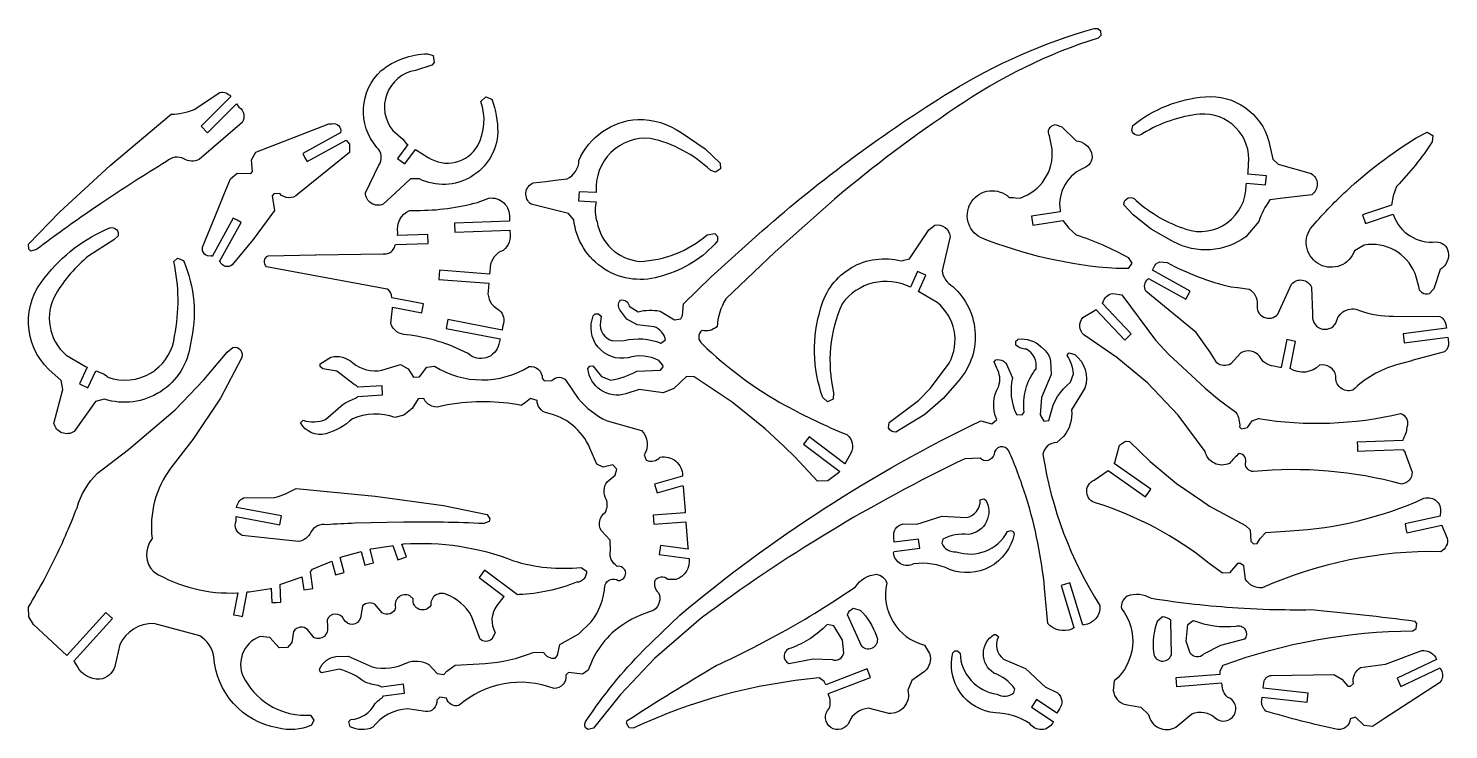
# Model space of a CAD drawing. Extents: x 0 to 239, y 0 to 118.
import ezdxf

# ---------------------------------------------------------------- set-up
doc = ezdxf.new("R2010")
doc.units = 0
doc.layers.add('DEFAULT_LAYER', color=1, linetype='CONTINUOUS')

msp = doc.modelspace()

# ---------------------------------------------------------------- linework, layer by layer
at = {"layer": 'DEFAULT_LAYER'}
for points in [[(127, 47.55), (123.82, 50.55), (118.28, 55.02), (111.89, 59.25), (110.59, 59.32), (108.49, 57.31), (106.67, 56.61), (102.66, 57.13), (100.42, 56.42, -0.223216), (96.22, 57.03, -0.223216), (94.02, 60.65), (94.33, 61.09), (94.87, 61.11), (96.33, 59.32), (97.86, 58.72, 0.09789), (102.24, 60.25), (106.23, 60.38), (106.65, 60.93), (106.64, 61.25), (105.97, 61.99, 0.197073), (100.77, 62.48, -0.276151), (95.74, 64.26, -0.276151), (94.94, 69.53), (95.25, 69.87), (95.79, 69.88), (96.24, 69.47), (96.16, 68.49, 0.395447), (98.2, 65.31), (100.14, 65.37, -0.160266), (106.31, 64.91), (107.05, 65.48, 0.276984), (105.15, 67.69), (102.33, 68.03), (100.57, 68.95), (99.56, 70.32, -0.382065), (99.5, 72.16, -0.227838), (100.47, 71.98, -0.227838), (100.94, 71.12), (102.48, 70.2, -0.11805), (106.15, 70.31), (108.57, 68.87), (109.64, 69.01), (109.95, 69.56), (110.11, 71.51), (114.72, 76.08), (123.34, 83.8, -0.042336), (155.02, 107.23, -0.068132), (179.1, 117.8), (179.75, 117.82), (180.2, 117.4), (180.22, 116.64), (179.8, 116.2, 0.07512), (155.97, 104.56, 0.028164), (135.49, 89.14), (125.5, 80.3), (117.21, 72.38, 0.125445), (115.73, 67.69, -0.236068), (113.16, 67.07, 0.226318), (112.65, 65.92, 0.226318), (113.23, 64.8, 0.065507), (127.26, 54.43, 0.027252), (137.56, 49.56, -0.373894), (138.2, 46.45), (137.38, 44.91), (137.21, 44.66), (131.19, 49.2), (130.27, 47.98), (136.36, 43.39), (136.35, 43.37), (136.14, 43.15), (134.34, 41.8), (132.62, 41.74), (128.82, 45.84), (127.1, 47.45), (127, 47.55)], [(61.62, 90.13), (59.63, 88.26, -0.247566), (57.63, 88.43, -0.247566), (56.63, 90.18), (58.91, 94.82, 0.369924), (58.57, 97.83, -0.404762), (59.3, 110.72, -0.169037), (67.07, 113.54), (68.05, 113.26), (68.21, 112.08), (67.8, 111.63), (65.03, 110.75, 0.267734), (60.23, 106.79, 0.267734), (61.25, 100.65), (62.94, 99.21), (63.51, 98.47), (63.79, 98.29), (62.05, 95.96), (63.27, 95.04), (65.08, 97.46), (67.18, 96.15, 0.206668), (71.78, 95.34, 0.206668), (75.52, 98.13, 0.207949), (76.06, 105.51), (76.89, 106.3), (77.88, 105.91, -0.084861), (78.88, 100.33, -0.25204), (74.4, 92.88, -0.25204), (65.71, 92.52), (64.2, 92.56), (61.65, 90.16), (61.62, 90.13)], [(10.57, 87.29, 0.010991), (1.35, 80.65), (0.39, 80.4), (0.05, 80.71), (0.01, 81.57), (5.2, 86.96), (13.75, 94.76), (23.99, 103.38, 0.076232), (27.85, 104.18), (32.16, 107.06, -0.274265), (34.04, 106.38), (29.03, 101.38), (30.11, 100.29), (34.96, 105.15), (35.39, 104.59, -0.407), (35.93, 102.02), (28.72, 95.79, -0.248377), (26.13, 95.9, 0.326785), (23.23, 95.46, 0.012559), (12.29, 88.47), (10.57, 87.29)], [(211.24, 89.33), (208.61, 89, 0.071915), (206.79, 85.37), (204.61, 82.81, -0.288656), (192.43, 81.97), (188.68, 84.11), (185.69, 86.49), (184.12, 88.17, -0.348144), (184.85, 89.33, -0.348144), (186.15, 88.89, 0.101967), (194.52, 84.09, 0.24276), (201.48, 85.16, 0.24276), (204.64, 91.45), (204.7, 91.83), (207.92, 91.51), (208.07, 93.03), (204.95, 93.34), (205, 93.63), (205.06, 95.03, 0.223222), (202.94, 101.13, 0.223222), (196.89, 103.4, 0.110215), (187.28, 100.16, -0.266563), (186.22, 99.86, -0.266563), (185.43, 100.64), (185.61, 101.51, -0.14882), (197.76, 106.34, -0.36093), (208.49, 98.82), (209.14, 95.82), (210.03, 94.98), (215.59, 93.44, -0.249376), (216.59, 91.7, -0.249376), (215.71, 89.88), (211.31, 89.33), (211.24, 89.33)], [(32.84, 89.85), (33.94, 92.56), (35.1, 93.47), (37.37, 93.44), (37.68, 93.77), (37.5, 95.71), (38.21, 97.03), (50.47, 101.79), (51.01, 101.81, -0.261912), (52.14, 101.48, -0.261912), (52.46, 100.34), (52.49, 100.31), (46.1, 96.77), (46.47, 96.09), (46.84, 95.43), (53.39, 99.06), (53.6, 98.76), (53.94, 98.34), (53.99, 96.94), (45.27, 89.94, -0.204447), (43.73, 89.35, -0.204447), (42.24, 90.05), (41.27, 90.01), (40.96, 89.68), (41.37, 87.21), (37.76, 82.33), (34.24, 78.1, -0.246109), (33.13, 77.82, -0.161824), (32.48, 78.23, -0.081056), (32.28, 78.57), (32.14, 78.66), (35.77, 85.21), (35.1, 85.58), (34.43, 85.95), (30.86, 79.51), (30.73, 79.59, -0.263447), (29.59, 79.91, -0.263447), (29.27, 81.05), (31.92, 87.59), (32.84, 89.85)], [(88.5, 92.3), (90.53, 92.54, 0.284947), (92.52, 95.61, -0.284061), (102.4, 102.53, -0.153851), (109.69, 100.31), (113.74, 97.6), (116.28, 95.17), (116.3, 94.2), (115.45, 93.64), (114.69, 93.95, 0.134708), (104.53, 99.33, 0.22118), (97.9, 96.97, 0.22118), (95.44, 90.38), (95.44, 90.23), (92.54, 90.37), (92.47, 88.85), (95.39, 88.7), (95.38, 88.44, 0.141196), (95.56, 85.31, 0.338999), (102.72, 78.67, 0.168702), (114.07, 83.14), (115.36, 83.38), (115.8, 82.85), (115.82, 82.1, -0.151321), (106.56, 76.27, -0.228873), (96.84, 77.37, -0.228873), (91.66, 85.66), (90.77, 86.71), (84.47, 88.3, -0.270532), (83.61, 90.19, -0.270532), (84.83, 91.87), (86.95, 92.12), (88.5, 92.3)], [(165.89, 89.36), (166.66, 89.31, 0.350473), (172.04, 97.51), (171.58, 99.76, -0.250171), (171.57, 100.96, -0.250171), (172.56, 101.65), (173.66, 101.28), (176.06, 98.93, -0.309363), (178.66, 96.91, -0.366308), (177.61, 94.47, 0.348644), (173.37, 87.21), (173.42, 87.02), (168.56, 86.29), (168.79, 84.78), (173.84, 85.53), (174.84, 84.26), (176.09, 83.14, -0.045835), (184.84, 79.31), (185.44, 78.37), (184.84, 77.47), (182.79, 77.46, -0.078871), (160, 82.67, -0.215719), (157.9, 85.4, -0.215719), (158.56, 88.78, -0.215719), (161.54, 90.52, -0.215719), (164.81, 89.43), (165.57, 89.38), (165.89, 89.36)], [(221.49, 90.49, -0.049594), (233.23, 99.41), (235.05, 100.36), (236, 99.84), (235.91, 98.73, -0.045835), (229.94, 91.27), (229.35, 89.7), (229.07, 88.13), (224.23, 86.49), (224.72, 85.04), (229.37, 86.62), (229.42, 86.41, 0.348644), (236.55, 81.95, -0.366308), (238.62, 80.28, -0.309364), (237.25, 77.28), (236.22, 74.08), (235.41, 73.24, -0.250171), (234.22, 73.39, -0.250171), (233.67, 74.47), (233.03, 76.66, 0.350473), (224.46, 81.42), (222.88, 80.47, -0.215719), (220.49, 77.98, -0.215719), (217.04, 78.13, -0.215719), (214.88, 80.82, -0.215719), (215.48, 84.21, -0.029123), (221.48, 90.48), (221.49, 90.49)], [(48.29, 79.75), (59.62, 79.95, 0.280506), (61.31, 80.64, 0.119789), (61.63, 81.41), (61.7, 81.48), (67.19, 81.69), (67.13, 83.21), (62.05, 83.03), (62.11, 83.47, -0.360395), (64.06, 87.2), (65.25, 87.23, 0.067039), (75.54, 88.59), (75.57, 88.6), (77.39, 89.3, -0.227203), (79.89, 88.5, -0.227203), (80.83, 86.05), (80.85, 85.43), (71.59, 85.09), (71.65, 83.56), (80.89, 83.9), (80.9, 83.67, -0.295731), (79.8, 80.51, 0.298616), (77.6, 77.72), (77.52, 76.89), (77.49, 76.55), (69.11, 77.17), (69, 75.65), (77.36, 75.03), (77.24, 73.67, 0.302412), (78.89, 70.66, -0.311021), (79.85, 68.25), (79.7, 67.61), (79.6, 67.13), (70.51, 68.92), (70.21, 67.41), (79.26, 65.64), (79.06, 64.77, -0.268286), (76.95, 62.48, -0.268286), (73.91, 63.18, 0.089942), (63.56, 66.34, -0.322547), (60.92, 68.21), (61.13, 70.3), (61.17, 70.7), (61.18, 70.98), (66.11, 70.02), (66.4, 71.52), (61.08, 72.56), (61, 73.03, 0.213959), (60.32, 74.03), (40.02, 77.78, -0.246108), (39.68, 78.77, -0.246108), (40.3, 79.62), (48.21, 79.75), (48.29, 79.75)], [(21.27, 60.38, 0.204964), (24.58, 66.11, 0.101571), (24.44, 78.64), (25.06, 79.21), (26.05, 78.82, -0.162887), (27.24, 64.82, -0.222733), (22.18, 56.77, -0.222733), (12.75, 55.51), (11.26, 55.12), (7.71, 50.1, -0.247893), (5.64, 49.87, -0.247893), (4.29, 51.45), (5.76, 57.14), (5.48, 58.64), (3.45, 60.49, -0.403621), (2.84, 76.02, -0.133188), (13.7, 84.3, -0.277282), (14.78, 84.04, -0.277282), (15.06, 82.96), (14.33, 82.28), (10.13, 79.6, 0.081802), (4.59, 73.19, 0.35813), (6.36, 62.89), (9.58, 60.99), (9.89, 60.87), (8.58, 58.07), (9.97, 57.42), (11.32, 60.3), (12.34, 59.9, -0.111075), (13.34, 59.22, 0.229135), (20.63, 59.94, 0.02157), (21.23, 60.35), (21.27, 60.38)], [(147.14, 78.86), (148.09, 79.1), (151.3, 83.95), (152.36, 84.73, -0.219809), (154.06, 84.38, -0.219809), (154.9, 82.86), (153.54, 77.1, 0.224866), (155.35, 74.45, -0.203686), (159.12, 66.5, -0.203686), (156.01, 58.27), (153.71, 55.61), (150.65, 52.93), (145.77, 49.99, -0.319091), (144.56, 50.71), (144.64, 51.58), (149.61, 55.28), (151.61, 57.39), (154.73, 61.58, 0.363514), (152.72, 71.78), (149.87, 73.43), (149.59, 73.59), (150.8, 76.34), (149.4, 76.96), (148.25, 74.34), (148.22, 74.36, 0.364171), (136.74, 71.55, 0.162733), (135.32, 56.61), (135.25, 55.53), (134.29, 55.07), (133.51, 55.8, -0.164196), (133.2, 70.91, -0.414214), (146.69, 78.74), (147.02, 78.83), (147.14, 78.86)], [(232.47, 61.97), (229.94, 61.28, 0.12822), (222.58, 57.02, -0.25345), (220.5, 57.45, -0.25345), (219.72, 59.44, 0.206385), (218.74, 60.92, 0.206385), (216.99, 61.22, -0.35195), (212.05, 60.66), (212.97, 65.22), (211.47, 65.52), (210.52, 60.83), (210.3, 60.86), (209.32, 61.05, -0.264894), (206.91, 62.73, 0.371274), (203.77, 63.31), (202.08, 61.44, -0.279805), (199.7, 61.6), (198.58, 63.41), (196.24, 66.71), (187.78, 73.66, -0.350781), (188.17, 75.72), (188.22, 75.81), (194.5, 72.3), (195.25, 73.64), (188.92, 77.17), (189.32, 77.96, -0.240468), (190.16, 78.57), (191.35, 78.48, 0.065177), (202.13, 74.39), (203.18, 74.27), (203.27, 74.26), (205.16, 74.03, -0.266944), (206.51, 71.47, 0.339175), (207.62, 69.3, 0.339175), (210, 69.81), (212.27, 74.83, -0.259699), (214.08, 75.53, -0.259699), (215.62, 74.36), (215.83, 69.83, 0.364743), (217.14, 67.41, 0.364743), (219.75, 68.29, -0.235962), (221.19, 70.35, -0.235962), (223.7, 70.43, 0.094666), (229.44, 69.47), (237.22, 69.42, -0.245988), (238.22, 68.05), (238.3, 67.46), (231.04, 66.52), (231.23, 65), (238.53, 65.94), (238.66, 65.05, -0.283564), (237.99, 63.5), (232.52, 61.99), (232.47, 61.97)], [(197.75, 57.37), (200.15, 55.37), (202.93, 53.31, -0.153046), (203.56, 50.85), (203.89, 50.53), (204.86, 50.78), (205.68, 51.89), (206.75, 52.26, 0.099727), (230.59, 53.12, -0.214228), (231.64, 52.18, -0.214228), (231.65, 50.78, -0.131816), (230.96, 48.7), (230.97, 48.57), (223.32, 48.29), (223.34, 47.59), (223.37, 46.8), (224.65, 46.85), (231.02, 47.09), (231.03, 46.98), (231.37, 46.56), (231.37, 46.45), (232.56, 43.25, -0.371706), (230.8, 41.24, 0.089878), (205.88, 43.37, -0.210745), (204.91, 43.75, -0.210745), (204.53, 44.72, 0.225326), (204.42, 45.81, 0.225326), (203.5, 46.41, 0.038405), (201.83, 44.73, -0.230211), (199.31, 44.75, -0.230211), (197.76, 46.75), (193.22, 52.85), (188.06, 58.28), (182.94, 62.52), (177.4, 66.32, -0.408388), (177.19, 69.23), (179.3, 70.5), (179.37, 70.57), (184.24, 65.43), (185.35, 66.48), (180.46, 71.64), (180.55, 71.73, -0.277753), (182.22, 73.3), (183.75, 73.03), (189.42, 65.46), (191.67, 63), (197.75, 57.37)], [(167.62, 39.25, 0.02662), (164.76, 46.86, 0.339989), (163.29, 47.49, 0.339989), (162.3, 46.23, -0.268529), (161.31, 45.23, -0.268529), (159.95, 45.6), (157.36, 45.51, 0.048543), (113.07, 18.73), (105.22, 11.96), (99.49, 5.92), (94.95, 0.25), (94.09, 0), (93.65, 0.31, -0.333333), (93.82, 1.61, -0.045157), (103.33, 13.3), (109.49, 19.25, -0.06244), (160.04, 51.87), (161.9, 51.4), (162.74, 52.08, -0.234382), (163.07, 57.71, 0.213245), (162.75, 60.72), (162.28, 61.78), (162.59, 62.12, -0.388983), (164.57, 61), (165.4, 59.09, 0.175735), (166.05, 52.95), (167.03, 52.88), (167.34, 53.32, -0.2), (169.34, 60.63, 0.329453), (167.71, 63.92, -0.207133), (165.95, 64.62), (165.93, 65.26), (166.25, 65.49), (166.35, 65.6, -0.226827), (170.18, 64.34), (170.74, 63.82, -0.174518), (171.78, 61.91), (171.86, 59.65), (170.27, 55.81), (170.05, 52.88), (170.63, 51.82), (171.49, 51.96), (171.78, 52.95, -0.183488), (175.15, 58.36), (175.64, 59.78, 0.124162), (174.55, 62.88), (174.86, 63.32), (175.84, 63.03, -0.321518), (177.56, 57.37), (175.32, 53.72, -0.196589), (173.97, 49.24), (172.81, 48.23, 0.395685), (170.51, 46.2, 0.103516), (180.08, 20.84, -0.412108), (177.38, 17.61), (177.18, 17.55), (175.02, 24.65), (173.56, 24.2), (175.71, 17.13), (175.67, 17.12), (175.36, 16.89, -0.311267), (171.33, 17.82), (170.79, 23.74, 0.050742), (167.72, 38.9), (167.62, 39.25)], [(4.07, 27.95, 0.023933), (8.17, 37.27, -0.133918), (11.64, 43.11), (16.8, 47.07), (24.67, 53.72), (29.46, 58.75), (33.4, 63.42), (34.35, 64.21, -0.292538), (35.65, 63.79, -0.292538), (35.81, 62.43), (32.27, 55.71), (27.65, 48.75), (23.93, 43.97, 0.191954), (20.78, 32.09, 0.382729), (21.08, 26.48, 0.149476), (35.14, 22.98), (35.18, 22.98), (34.49, 19.3), (35.24, 19.16), (36, 19.02), (36.76, 23.12), (37.08, 23.15), (40.73, 23.71), (40.81, 23.74), (40.89, 21.34), (41.62, 21.37), (42.42, 21.4), (42.32, 24.37), (42.43, 24.42), (45.85, 25.62), (45.97, 25.68), (46.27, 23.5), (47.78, 23.71), (47.4, 26.51), (47.74, 26.98), (50.73, 28.17), (50.99, 28.28), (51.6, 25.98), (53.08, 26.37), (52.41, 28.91), (52.85, 29.1), (55.74, 29.85), (55.94, 29.91), (56.53, 27.63), (57.31, 27.83), (58.01, 28.02), (57.41, 30.31), (57.56, 30.35), (61, 30.9), (61.24, 30.94), (62.07, 28.54), (63.52, 29.04), (62.78, 31.16), (62.94, 31.18), (63.04, 31.19, -0.110552), (81.5, 28.38, 0.102594), (92.88, 27.26), (93.77, 26.64, -0.211309), (93.36, 25.33, -0.211309), (92.11, 24.75, -0.086623), (82.46, 22.69), (82.19, 22.65), (76.65, 26.77), (75.74, 25.54), (79.98, 22.39), (79.88, 22.38), (78.74, 20.83, 0.308513), (78.47, 16.28), (77.86, 15.18, -0.395743), (75.91, 15.22), (74.48, 19.06, 0.178351), (70.25, 22.69, 0.272141), (68.4, 22.56, 0.272141), (67.62, 20.87, -0.357511), (65.69, 20.2, -0.357511), (64.66, 21.96), (64.1, 22.48, 0.299254), (62.23, 22.26, 0.299254), (61.69, 20.45, -0.242213), (60.78, 19.45, -0.242213), (59.45, 19.61), (58.21, 21.08, 0.317914), (56.17, 20.79), (55.81, 18.73, -0.310694), (54.48, 17.66, -0.310694), (53.01, 18.52, 0.300179), (51.57, 19.4, 0.300179), (50.2, 18.43), (50.24, 17.24, -0.28408), (49.7, 15.66, -0.28408), (48.04, 15.43), (46.91, 16.8, 0.218944), (45.66, 17.19, 0.218944), (44.55, 16.5), (44.29, 14.66), (43.56, 13.77), (42.16, 13.72), (40.58, 15.5), (38.96, 15.66, 0.225634), (35.94, 12.6, 0.225634), (36.41, 8.33, 0.290649), (47.41, 2.45), (47.98, 1.61), (47.58, 0.73, -0.174402), (41.87, 0.31, -0.349946), (31.19, 12.25, 0.205258), (28.8, 15.73), (21.06, 17.84, 0.291709), (15.35, 14.29), (14.51, 10.59, -0.293183), (11.99, 8.45, -0.288086), (8.24, 10.59), (7.78, 11.33), (7.62, 11.47), (14.14, 18.67), (13.01, 19.69), (6.45, 12.46), (6.45, 12.47), (0.87, 17.68), (0.07, 18.94), (0.01, 20.56, 0.012727), (2.68, 25.27), (4.07, 27.95)], [(76.07, 55.07, 0.046129), (69.64, 54.41, -0.414214), (66.47, 55.61), (65.5, 55.58), (64.47, 53.93), (63.1, 52.81), (61.6, 52.44, 0.18444), (54.48, 52.22, -0.11552), (50.01, 49.71, -0.343108), (45.75, 51.53), (46.17, 51.97, 0.172661), (49.94, 52.09), (52.89, 54.66, -0.052317), (54.86, 55.64, 0.126618), (55.35, 55.98), (59.53, 56.23), (59.44, 57.76), (55.39, 57.52, 0.14832), (54.82, 57.93), (54.73, 57.96), (51.86, 60.25), (49.47, 60.61), (49.03, 61.02), (49.01, 61.46), (50.82, 62.59, -0.248874), (54.52, 61.62, 0.214718), (59.41, 60.37), (62.52, 61.32), (63.83, 60.61), (64.74, 59.23), (65.71, 59.26), (66.96, 60.92), (68.25, 61.06, 0.286163), (84.13, 61, -0.220026), (85.7, 60.52, -0.220026), (86.35, 59.02), (86.68, 58.59), (87.98, 58.63, -0.235719), (89.18, 59.21, -0.235719), (90.36, 58.6), (92.39, 55.63, 0.110189), (97.25, 51.89), (103.03, 50.23, -0.361231), (103.47, 46.14), (103.82, 45.29, 0.337547), (106.18, 45.79, -0.21958), (108.79, 45.1, -0.21958), (109.95, 42.66), (109.95, 42.58), (105.24, 41.25), (105.66, 39.78), (110, 41.01), (110.01, 40.83), (110.35, 36.74), (110.37, 36.42), (105.01, 36.04), (105.12, 34.51), (110.5, 34.89), (110.51, 34.8), (110.85, 30.59), (110.88, 30.29), (106.22, 30.93), (106.02, 29.41), (111.02, 28.73, -0.363141), (108.86, 25.24), (107.45, 25.2, 0.221556), (106.34, 25.62, 0.221556), (105.3, 25.03, 0.323354), (105.9, 22.99, -0.350781), (105.12, 20.05, 0.079449), (99.38, 17.29, 0.153999), (94.09, 10), (93.13, 9.33), (90.75, 9.58), (90.33, 9.13, -0.212263), (89.83, 7.58, -0.212263), (88.35, 6.91, 0.277337), (72.34, 4.05, -0.414214), (70.25, 5.29), (69.17, 5.47), (68.64, 4.92, -0.222585), (68.14, 3.53, -0.222585), (66.76, 3.02), (63.72, 3.47, 0.221181), (57.87, 0.38, -0.226572), (54.09, 0.48), (53.85, 1.34), (54.16, 1.67, 0.259126), (58.29, 4.39, -0.054127), (59.25, 5.2, 0.126413), (59.65, 5.65), (63.23, 6.11), (63.04, 7.63), (59.33, 7.15, 0.130276), (58.76, 7.41, -0.048249), (56.46, 8, 0.105272), (52.29, 10.15), (49.28, 9.52), (49.06, 9.73), (48.94, 10.15, -0.264788), (51.68, 12.29), (53.73, 12.35), (57.78, 10.53, 0.176996), (63.59, 11.24, -0.232246), (67.28, 10.92), (68.72, 9.45), (69.81, 9.27), (70.33, 9.83), (71.71, 10.84), (76.77, 11.1, 0.077125), (84.82, 12.96), (86.54, 13.01, 0.302776), (88.52, 11.99), (88.94, 12.44), (89.31, 14.29), (92.5, 16.11), (94.6, 18.12, 0.150167), (96.9, 24.23, -0.242213), (97.81, 25.22, -0.242213), (99.14, 25.06, 0.213333), (100.05, 25.42, 0.213333), (100.38, 26.34, 0.213333), (99.91, 27.2, 0.213333), (98.96, 27.43, -0.317255), (97.8, 30.09), (97.75, 31.82), (96.3, 33.4, -0.382065), (96.96, 36.55, 0.224623), (97.11, 38.71, -0.292879), (97.24, 41.63), (98.61, 42.75), (98.9, 43.73), (98.23, 44.47), (96.62, 44.1), (95.53, 44.6), (94.37, 47.27, 0.247878), (87.06, 53.21, -0.326785), (85.49, 55.32), (84.4, 55.61), (83.55, 54.94), (82.81, 54.48, 0.042871), (76.83, 55.07), (76.07, 55.07)], [(197.12, 38.49), (198.51, 37.55), (204.57, 34.31), (205.35, 33.59), (205.42, 31.64), (205.87, 31.23), (206.52, 31.25), (207.02, 32.13), (207.96, 33.14), (212.06, 33.4, 0.093239), (234.54, 38.86, -0.284079), (236.72, 38.33, -0.284079), (237.23, 36.15), (237.28, 35.84), (231.35, 34.58), (231.51, 33.81), (231.67, 33.08), (237.51, 34.33), (237.51, 34.32), (238.46, 32.19, -0.331874), (237.35, 29.89, 0.109772), (207.33, 23.83, -0.295314), (204.57, 25.24), (204.28, 27.5), (203.72, 27.91), (203.18, 27.89), (201.83, 26.33), (200.65, 26.29), (198.43, 27.93, 0.093583), (179.48, 38.05, -0.331945), (177.86, 39.85, -0.331945), (179.12, 41.92), (181.44, 43.52), (181.45, 43.53), (187.75, 39.12), (188.62, 40.38), (182.45, 44.7), (182.58, 44.86), (183.34, 47.8), (184.39, 48.49), (185.05, 48.4), (188.52, 45.07), (192.93, 41.37), (197.12, 38.49)], [(54.88, 34.66, 0.004632), (50.1, 34.43, 0.326785), (47.46, 33.15, -0.248376), (45.38, 31.58), (35.91, 32.63, -0.407001), (34.9, 35.06), (34.94, 35.78), (42.28, 34.41), (42.56, 35.91), (35, 37.33, -0.270735), (36.16, 38.92), (41.35, 38.99, 0.076232), (44.98, 40.52), (58.3, 39.22), (69.77, 37.64), (77.09, 36.14), (77.55, 35.41), (77.45, 34.96), (76.52, 34.62, 0.013066), (63.01, 34.86), (54.88, 34.66)], [(152.99, 35.68), (153.55, 35.85), (157.59, 35.61, 0.372546), (159.97, 38.62), (160.56, 38.79), (160.84, 38.63, -0.253149), (161.01, 34.95, -0.253149), (158.02, 32.79, 0.155256), (153.65, 31.98), (153.53, 31.31, 0.343108), (155.94, 29.87, 0.366308), (164.56, 33.28), (165.15, 33.45), (165.53, 33.24), (165.66, 32.81, -0.220094), (161.6, 27.35, -0.220094), (154.82, 26.92, 0.139527), (148.81, 27.86, -0.259259), (146.59, 27.84, -0.259259), (145.4, 29.72), (145.47, 29.92), (149.8, 30.46), (149.61, 31.98), (145.52, 31.47), (145.45, 32.28, -0.400658), (146.93, 34.55), (149.25, 34.51), (149.89, 34.71), (152.99, 35.68)], [(126.58, 16.3, 0.02358), (139, 24, -0.23332), (142.53, 26.09, -0.291201), (144.28, 24.62, 0.407292), (150.59, 14.18), (151.42, 12.78, -0.31991), (150.57, 9.77), (148.45, 8.27), (147.79, 6.62, -0.243061), (147.2, 3.84, -0.243061), (144.59, 2.71), (141.19, 3.58, 0.285802), (137.92, 1.27, -0.224832), (136.6, 0.09, -0.224832), (134.85, 0.36, -0.224832), (133.95, 1.88, -0.224832), (134.56, 3.54, 0.232072), (134.44, 5.86), (134.47, 6.08), (141.51, 8.78), (140.96, 10.21), (133.99, 7.53), (133.75, 8.08), (132.88, 8.7, 0.08657), (101.64, 0.22), (100.96, 0.32), (100.52, 1.06), (100.63, 1.51, -0.010713), (115.6, 10.76, 0.011204), (121.86, 13.78), (126.58, 16.3)], [(203.25, 20.4, -0.02358), (188.72, 22.02, 0.23332), (184.64, 22.4, 0.291201), (183.69, 20.32, -0.407292), (182.47, 8.18), (182.32, 6.57, 0.31991), (184.38, 4.21), (186.94, 3.76), (188.24, 2.55, 0.243061), (189.97, 0.3, 0.243061), (192.81, 0.4), (195.51, 2.65, -0.285802), (199.46, 1.96, 0.224832), (201.16, 1.46, 0.224832), (202.62, 2.45, 0.224832), (202.78, 4.22, 0.224832), (201.51, 5.45, -0.232072), (200.63, 7.6), (200.51, 7.78), (192.99, 7.2), (192.87, 8.73), (200.31, 9.3), (200.3, 9.9), (200.81, 10.83, -0.08657), (232.67, 16.58), (233.25, 16.96), (233.33, 17.82), (233.03, 18.17, 0.010713), (215.54, 20.1, -0.011204), (208.59, 20.15), (203.25, 20.4)], [(137.64, 19.3, -0.212214), (138.63, 20.39), (139.81, 20.09, -0.109349), (142.55, 15.68, -0.357511), (142.01, 13.8, -0.357511), (140.06, 13.96), (137.64, 19.3)], [(127.82, 11.1), (131.88, 11.87), (135.08, 11.76, 0.226319), (136.34, 11.87, 0.226319), (137.03, 12.92), (136.79, 15.03), (135.36, 17.44), (134.23, 17.65, -0.114469), (128.17, 13.69, 0.340702), (127, 12.53, 0.340702), (127.82, 11.1)], [(191.97, 18.36, 0.212214), (190.61, 18.92), (189.67, 18.14, 0.109349), (189.09, 12.99, 0.357511), (190.38, 11.52, 0.357511), (192.08, 12.5), (191.97, 18.36)], [(204.36, 15.17), (200.36, 14.12), (197.51, 12.65, -0.226319), (196.33, 12.22, -0.226319), (195.26, 12.86), (194.57, 14.87), (194.83, 17.67), (195.76, 18.34, 0.114469), (202.93, 17.36, -0.340702), (204.49, 16.81, -0.340702), (204.36, 15.17)], [(170.32, 7.67), (170.85, 7.16), (172.95, 6.16, -0.400658), (173.27, 3.47), (172.85, 2.77), (169.4, 5.04), (168.56, 3.76), (172.21, 1.37), (172.18, 1.16, -0.25926), (170.28, 0, -0.25926), (168.3, 1, 0.139527), (162.5, 2.82, -0.220094), (156.61, 6.21, -0.220094), (155.38, 12.89), (155.69, 13.23), (156.13, 13.25), (156.57, 12.84, 0.366308), (162.8, 5.96, 0.343108), (165.6, 6.18), (165.79, 6.84, 0.155256), (162.22, 9.5, -0.253149), (160.5, 12.76, -0.253149), (162.28, 15.99), (162.6, 16), (163.05, 15.59, 0.372545), (163.85, 11.84), (167.59, 10.26), (168.32, 9.57), (170.32, 7.67)], [(227.93, 1.88), (225.87, 0.54), (224.46, 0.71), (223.01, 2.06), (222.15, 1.81, -0.407647), (220.06, 0, -0.020613), (207.95, 3.12, -0.252459), (207.26, 4.89), (207.32, 5.44), (214.93, 4.59), (215.1, 6.11), (207.5, 6.95), (207.61, 7.88, -0.365165), (208.92, 9.1), (219.4, 9.27), (220.72, 8.45), (221.74, 7.3), (222.17, 7.32), (222.69, 7.77, -0.32081), (223.89, 10.41), (228.08, 10.99), (234.15, 13.27, -0.283749), (236.46, 12.17), (236.63, 11.78), (230.01, 8.63), (230.67, 7.25), (237.25, 10.38), (237.51, 9.78, -0.307354), (237.16, 7.87), (232.07, 4.57), (227.93, 1.88)]]:
    msp.add_lwpolyline(points, format="xyb", close=True, dxfattribs=at)

doc.saveas('drawing.dxf')
